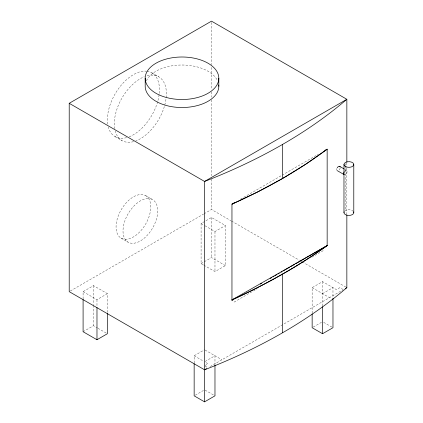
<?xml version="1.0" encoding="UTF-8"?>
<svg xmlns="http://www.w3.org/2000/svg" width="423" height="423" viewBox="0 0 423 423"><rect width="100%" height="100%" fill="white"/><g stroke="black" fill="none" stroke-linecap="round" stroke-linejoin="round"><path stroke-width="0.32" stroke-dasharray="2.12 1.59" d="M70.355 290.987L203.5 214.117M204.071 213.784L211.5 209.496L230.921 220.706M240.507 199.196L281.549 175.503M282.12 175.175L318.604 154.109M83.093 298.876L83.093 291.648L93.504 285.636L107.389 293.652L107.389 312.703M203.31 264.877L201.089 263.598L201.089 223.524L211.5 217.512L225.385 225.528L225.385 265.602L214.974 271.614L203.865 265.2M83.093 291.648L96.978 299.664L107.389 293.652M204.975 225.766L214.974 231.54L225.385 225.528M83.093 331.722L93.504 325.71L97.39 327.957M201.089 263.598L211.5 257.586L225.385 265.602M234.062 302.112L257.475 288.592M311.73 257.269L324.293 250.014M194.152 362.992L194.152 355.764L204.563 349.752M312.148 313.263L312.148 287.64L322.559 281.628L336.438 289.644L339.907 287.64L343.381 289.644M205.107 361.459L214.974 355.764L214.974 364.303M322.559 293.652L332.97 287.64L332.97 297.496M205.055 365.498L208.031 363.78L204.563 361.776M210.252 366.503L342.826 289.966M195.246 395.209L203.463 390.461M313.242 327.079L322.009 322.019M344.502 169.163L346.638 170.395M151.82 72.825L158.762 76.833M115.008 136.581L121.951 140.589M231.492 221.039L299.452 260.272M300.023 260.605L301.736 261.594M302.308 261.922L345.707 286.979M201.089 223.524L204.42 225.448M312.148 287.64L329.496 297.66M145.686 195.659A24.539 14.171 -60 0 1 137.909 233.67A24.539 14.171 -60 0 1 116.653 221.403A24.539 14.171 -60 0 1 145.686 195.659L152.629 199.667A24.539 14.171 -60 0 1 144.846 237.678A24.539 14.171 -60 0 1 123.595 225.411A24.539 14.171 -60 0 1 152.629 199.667M323.653 322.337L331.875 327.079M121.147 238.165L128.084 242.173M205.107 350.07L221.911 359.772M194.152 355.764L203.463 361.142M205.055 366.069L207.534 367.502M97.946 328.274L106.279 333.086M205.107 390.143L214.974 395.838M346.849 162.739L346.849 167.36M346.849 168.021L346.849 214.287M345.411 163.733L345.411 165.583M345.411 166.202L345.411 210.591M322.559 281.628L322.559 305.935M214.974 231.54L214.974 271.614M211.5 22.472L211.5 64.767M211.5 67.41L211.5 89.221M211.5 91.865L211.5 97.147M211.5 99.791L211.5 175.794M211.5 179.098L211.5 209.496M211.5 217.512L211.5 257.586M96.978 299.664L96.978 306.887M93.504 285.636L93.504 304.687M93.504 305.348L93.504 325.71M147.093 75.791A36.812 21.25 -60 0 1 165.768 100.547A36.812 21.25 -60 0 1 135.831 140.922M133.62 141.631A36.812 21.25 -60 0 1 115.215 131.003M114.723 128.735A36.812 21.25 -60 0 1 144.317 76.716M146.448 80.767A36.812 21.25 0 0 1 182.001 65.015A36.812 21.25 0 0 1 217.559 80.767M147.077 71.233A36.812 21.25 -60 0 1 159.185 94.049M159.106 94.699A36.812 21.25 -60 0 1 157.821 101.065M157.647 101.689A36.812 21.25 -60 0 1 128.888 136.915M126.678 137.623A36.812 21.25 -60 0 1 108.272 127M107.691 124.129A36.812 21.25 -60 0 1 118.72 88.386A36.812 21.25 -60 0 1 146.432 71.159M344.629 211.177A4.907 2.834 0 0 1 353.131 211.177M344.544 171.283A2.453 1.417 -60 0 1 347.146 171.516A2.453 1.417 -60 0 1 344.544 174.757M340.145 168.063A2.453 1.417 -60 0 1 338.918 170.189M336.967 170.384A2.453 1.417 -60 0 1 336.967 168.38"/><path stroke-width="0.63" d="M233.099 299.881L231.957 300.542L231.957 204.135L234.242 202.818M295.804 263.677L327.159 245.578C297.417 266.934 265.226 284.705 231.957 299.918L327.159 245.578L327.153 149.176L324.875 150.493M327.159 245.578C297.406 266.913 265.221 284.69 231.957 299.918M282.649 178.437L305.723 164.224L327.153 149.176C297.734 171.183 265.491 189.218 231.957 204.135L258.025 191.762L282.649 178.437L282.649 144.375M346.849 214.947L346.849 287.64A520.554 300.542 0 0 1 204.563 369.792L69.213 291.648L69.213 103.302L211.5 21.15L346.849 99.294L346.849 162.078M83.093 299.532L83.093 331.722L96.978 339.738L107.389 333.726L107.389 313.358M260.462 284.087L261.604 283.426M270.154 278.487L271.862 277.504M273.004 276.843L274.141 276.187M275.283 275.526L276.996 274.538M278.133 273.882L279.275 273.221M280.983 272.238L282.125 271.577M283.262 270.921L289.533 267.299M290.675 266.643L294.667 264.338M204.563 369.792L206.546 368.645M345.364 288.497L346.849 287.64M194.152 363.648L194.152 395.838L204.563 401.85L214.974 395.838L214.974 364.964M312.148 313.919L312.148 327.714L322.559 333.726L332.97 327.714L332.97 298.152M339.695 166.387L343.968 168.851M337.242 170.638L344.185 174.646A2.453 1.417 -60 0 1 344.185 171.812M69.213 103.302L204.563 181.446A520.554 300.542 0 0 0 346.849 99.294L204.563 181.446L204.563 401.85M353.787 164.505L353.787 212.595M343.973 164.505L343.973 212.595M322.559 306.791L322.559 333.726M282.649 274.056L282.649 332.721M218.813 78.255A36.812 21.25 0 0 1 163.595 96.661A36.812 21.25 0 0 1 163.595 59.849A36.812 21.25 0 0 1 218.813 78.255L218.813 86.271M145.195 78.255L145.195 86.271A36.812 21.25 0 0 0 183.069 107.511A36.812 21.25 0 0 0 218.749 85.039M96.978 307.547L96.978 339.738M337.242 167.804A2.453 1.417 -60 0 1 340.145 167.027M353.623 211.86A4.907 2.834 0 0 1 348.88 215.429A4.907 2.834 0 0 1 344.142 211.86M345.411 166.509A4.907 2.834 0 0 0 353.623 165.24A4.907 2.834 0 0 0 347.611 161.766A4.907 2.834 0 0 0 345.411 166.509"/></g></svg>
